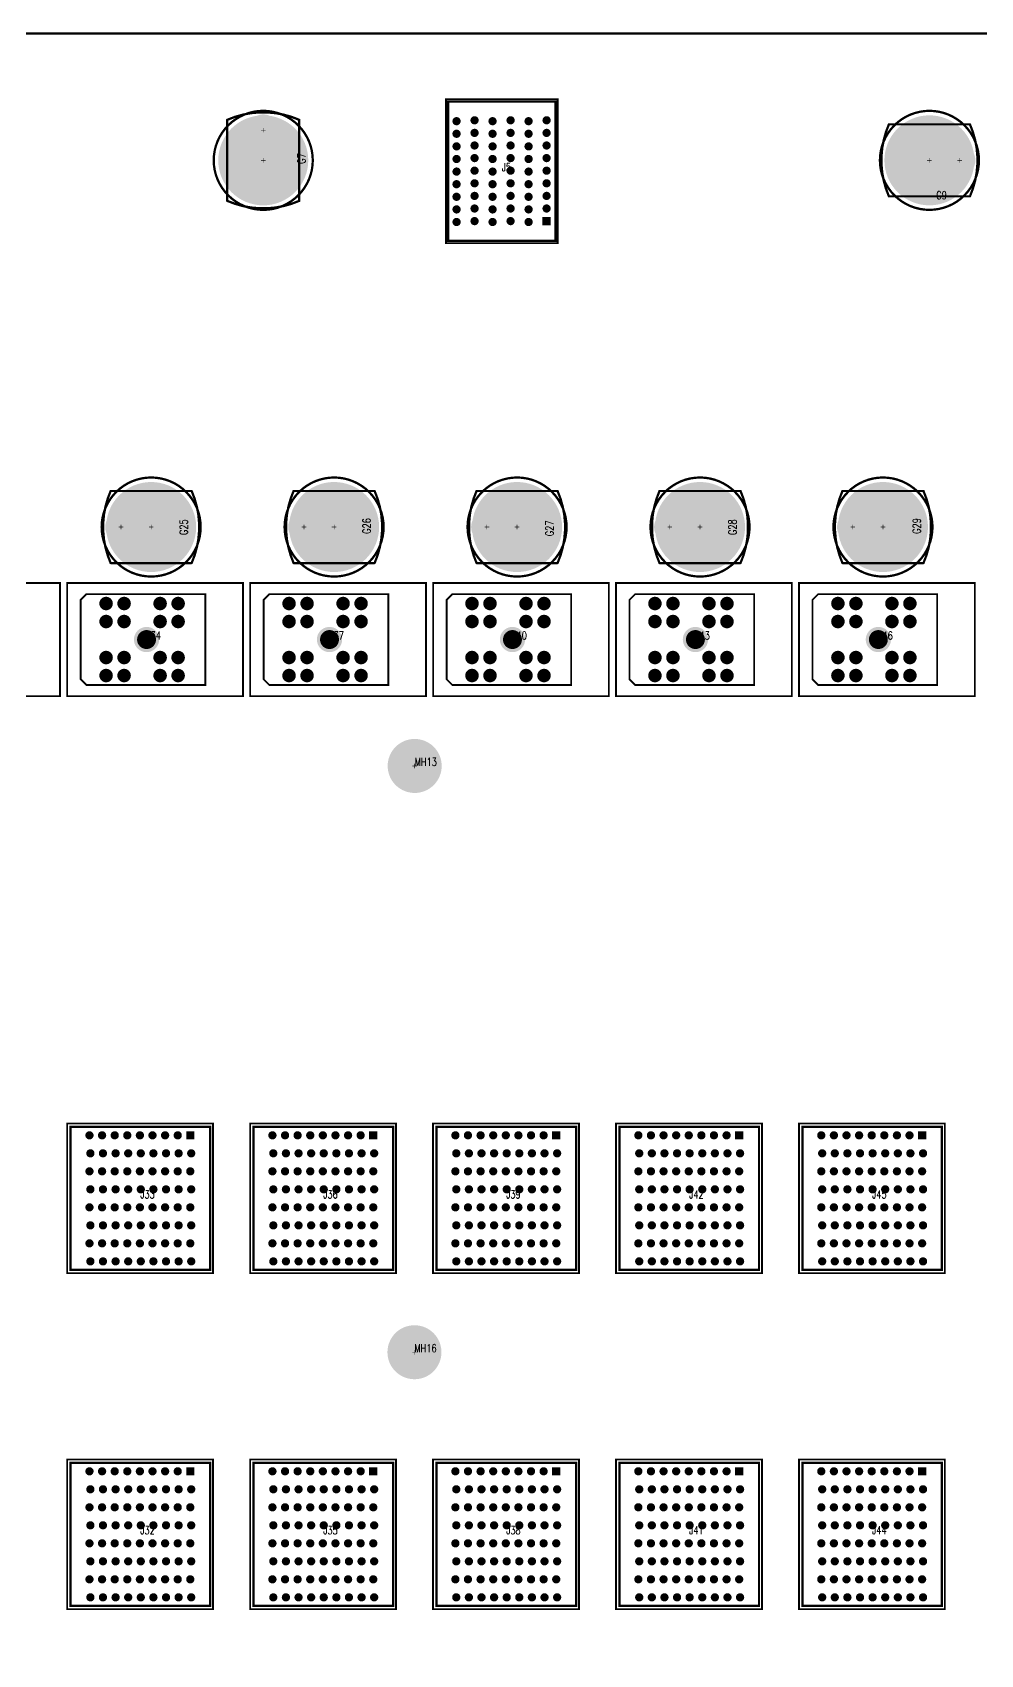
# Model space of a CAD drawing. Extents: x -132 to 432, y -117 to 280.
# Drawn here: x 173.4 to 278.7, y 99.3 to 279.5 of the extents above; entities that cross this region are included whole.
import ezdxf

# ---------------------------------------------------------------- set-up
doc = ezdxf.new("R2010")
doc.units = 0
for name, color, linetype in [('BOARD_OUTLINE_00', 2, 'CONTINUOUS'), ('DRIL_PLTE_THRU_01', 16, 'CONTINUOUS'), ('DRIL_PLTE_THRU_02', 146, 'CONTINUOUS'), ('DRIL_PLTE_THRU_03', 56, 'CONTINUOUS'), ('DRIL_PLTE_THRU_04', 216, 'CONTINUOUS'), ('DRIL_PLTE_THRU_05', 34, 'CONTINUOUS'), ('DRIL_PLTE_THRU_06', 96, 'CONTINUOUS'), ('DRIL_PLTE_THRU_07', 171, 'CONTINUOUS'), ('DRIL_PLTE_THRU_08', 176, 'CONTINUOUS'), ('DRIL_SYMBOL', 2, 'CONTINUOUS'), ('PADS_BOT', 5, 'CONTINUOUS'), ('PADS_INNER', 1, 'CONTINUOUS'), ('PADS_TOP', 1, 'CONTINUOUS'), ('PART_NAME_01', 1, 'CONTINUOUS'), ('PART_TOP_2DLINE_26', 5, 'CONTINUOUS'), ('PART_TOP_2DLINE_27', 5, 'CONTINUOUS')]:
    doc.layers.add(name, color=color, linetype=linetype)
doc.styles.add('W0$127', font='simplex', dxfattribs={"width": 0.75})

# ---------------------------------------------------------------- blocks, each defined once
blk = doc.blocks.new('BOARD_30802')
at = {"layer": 'BOARD_OUTLINE_00', "const_width": 0.254}
blk.add_lwpolyline([(0, 0), (431.8, 0), (431.8, 55.96999), (429.8, 55.96999, -1), (429.8, 62.96999), (431.8, 62.96999), (431.8, 165.94328), (429.79848, 165.94328, -1), (429.79848, 172.96638), (431.8, 172.96638), (431.8, 279.4), (419.4, 279.4), (419.40226, 279.39, -1), (412.4, 279.39), (412.4, 279.4), (299.4, 279.4), (299.4, 279.399, -1), (292.4, 279.399), (292.4, 279.4), (139.4, 279.4, -1)], format="xyb", dxfattribs=at)
blk = doc.blocks.new('SMOOTH_0$254')
at = {"const_width": 0.127}
blk.add_lwpolyline([(-0.0635, 0, 1), (0.0635, 0, 1)], format="xyb", close=True, dxfattribs=at)
blk = doc.blocks.new('PART_BODY_TOP_1')
at = {"layer": 'PART_TOP_2DLINE_26', "const_width": 0.254}
blk.add_lwpolyline([(5.5, 0, 1), (-5.5, 0, 1)], format="xyb", close=True, dxfattribs=at)
at = {"layer": 'PART_TOP_2DLINE_27', "const_width": 0.254}
blk.add_lwpolyline([(-4.5, 4), (4.5, 4, -0.208911), (4.5, -4), (-4.5, -4, -0.208911)], format="xyb", close=True, dxfattribs=at)
at = {"layer": 'PART_TOP_2DLINE_27'}
for p in [(-4.5, 4), (4.5, 4), (-4.5, -4), (4.5, -4)]:
    blk.add_blockref('SMOOTH_0$254', p, dxfattribs=at)
blk = doc.blocks.new('DRIL_SYMBOL_5$15')
at = {"layer": 'DRIL_SYMBOL', "const_width": 0.0508}
for points in [[(-0.254, 0), (0.254, 0)], [(0, -0.254), (0, 0.254)]]:
    blk.add_lwpolyline(points, dxfattribs=at)
blk = doc.blocks.new('DRIL_HOLE_5$15')
at = {"const_width": 2.575}
blk.add_lwpolyline([(-1.2875, 0, 1), (1.2875, 0, 1)], format="xyb", close=True, dxfattribs=at)
blk.add_blockref('DRIL_SYMBOL_5$15', (0, 0))
blk = doc.blocks.new('PAD_0')
at = {"const_width": 5}
blk.add_lwpolyline([(0, -2.5, 1), (0, 2.5, 1)], format="xyb", close=True, dxfattribs=at)
blk = doc.blocks.new('STK_TOP_181')
at = {"layer": 'DRIL_PLTE_THRU_01'}
blk.add_blockref('DRIL_HOLE_5$15', (0, 0), dxfattribs=at)
at = {"layer": 'DRIL_PLTE_THRU_02'}
blk.add_blockref('DRIL_HOLE_5$15', (0, 0), dxfattribs=at)
at = {"layer": 'DRIL_PLTE_THRU_03'}
blk.add_blockref('DRIL_HOLE_5$15', (0, 0), dxfattribs=at)
at = {"layer": 'DRIL_PLTE_THRU_04'}
blk.add_blockref('DRIL_HOLE_5$15', (0, 0), dxfattribs=at)
at = {"layer": 'DRIL_PLTE_THRU_05'}
blk.add_blockref('DRIL_HOLE_5$15', (0, 0), dxfattribs=at)
at = {"layer": 'DRIL_PLTE_THRU_06'}
blk.add_blockref('DRIL_HOLE_5$15', (0, 0), dxfattribs=at)
at = {"layer": 'DRIL_PLTE_THRU_07'}
blk.add_blockref('DRIL_HOLE_5$15', (0, 0), dxfattribs=at)
at = {"layer": 'DRIL_PLTE_THRU_08'}
blk.add_blockref('DRIL_HOLE_5$15', (0, 0), dxfattribs=at)
at = {"layer": 'PADS_BOT'}
blk.add_blockref('PAD_0', (0, 0), dxfattribs=at)
at = {"layer": 'PADS_INNER'}
blk.add_blockref('PAD_0', (0, 0), dxfattribs=at)
at = {"layer": 'PADS_TOP'}
blk.add_blockref('PAD_0', (0, 0), dxfattribs=at)
blk = doc.blocks.new('DRIL_SYMBOL_2$55')
at = {"layer": 'DRIL_SYMBOL', "const_width": 0.0508}
for points in [[(-0.254, 0), (0.254, 0)], [(0, -0.254), (0, 0.254)]]:
    blk.add_lwpolyline(points, dxfattribs=at)
blk = doc.blocks.new('DRIL_HOLE_2$55')
at = {"const_width": 1.275}
blk.add_lwpolyline([(-0.6375, 0, 1), (0.6375, 0, 1)], format="xyb", close=True, dxfattribs=at)
blk.add_blockref('DRIL_SYMBOL_2$55', (0, 0))
blk = doc.blocks.new('PAD_1')
at = {"const_width": 1.75}
blk.add_lwpolyline([(0, -0.875, 1), (0, 0.875, 1)], format="xyb", close=True, dxfattribs=at)
blk = doc.blocks.new('STK_TOP_182')
at = {"layer": 'DRIL_PLTE_THRU_01'}
blk.add_blockref('DRIL_HOLE_2$55', (0, 0), dxfattribs=at)
at = {"layer": 'DRIL_PLTE_THRU_02'}
blk.add_blockref('DRIL_HOLE_2$55', (0, 0), dxfattribs=at)
at = {"layer": 'DRIL_PLTE_THRU_03'}
blk.add_blockref('DRIL_HOLE_2$55', (0, 0), dxfattribs=at)
at = {"layer": 'DRIL_PLTE_THRU_04'}
blk.add_blockref('DRIL_HOLE_2$55', (0, 0), dxfattribs=at)
at = {"layer": 'DRIL_PLTE_THRU_05'}
blk.add_blockref('DRIL_HOLE_2$55', (0, 0), dxfattribs=at)
at = {"layer": 'DRIL_PLTE_THRU_06'}
blk.add_blockref('DRIL_HOLE_2$55', (0, 0), dxfattribs=at)
at = {"layer": 'DRIL_PLTE_THRU_07'}
blk.add_blockref('DRIL_HOLE_2$55', (0, 0), dxfattribs=at)
at = {"layer": 'DRIL_PLTE_THRU_08'}
blk.add_blockref('DRIL_HOLE_2$55', (0, 0), dxfattribs=at)
at = {"layer": 'PADS_BOT'}
blk.add_blockref('PAD_1', (0, 0), dxfattribs=at)
at = {"layer": 'PADS_INNER'}
blk.add_blockref('PAD_1', (0, 0), dxfattribs=at)
at = {"layer": 'PADS_TOP'}
blk.add_blockref('PAD_1', (0, 0), dxfattribs=at)
blk = doc.blocks.new('SYM_TOP_3')
for name, p in [('PART_BODY_TOP_1', (0, 0)), ('STK_TOP_181', (0, 0)), ('STK_TOP_182', (3.35, 0))]:
    blk.add_blockref(name, p)
blk = doc.blocks.new('PART_TOP_15')
blk.add_blockref('SYM_TOP_3', (0, 0))
at = {"layer": 'PART_NAME_01', "style": 'W0$127', "width": 0.75}
blk.add_text('G25', height=0.889, rotation=270, dxfattribs=at).set_placement((-4.06, 0.89))
blk = doc.blocks.new('PART_TOP_16')
blk.add_blockref('SYM_TOP_3', (0, 0))
at = {"layer": 'PART_NAME_01', "style": 'W0$127', "width": 0.75}
blk.add_text('G26', height=0.889, rotation=270, dxfattribs=at).set_placement((-4.06, 0.76))
blk = doc.blocks.new('PART_TOP_17')
blk.add_blockref('SYM_TOP_3', (0, 0))
at = {"layer": 'PART_NAME_01', "style": 'W0$127', "width": 0.75}
blk.add_text('G27', height=0.889, rotation=270, dxfattribs=at).set_placement((-4.06, 1.02))
blk = doc.blocks.new('PART_TOP_18')
blk.add_blockref('SYM_TOP_3', (0, 0))
at = {"layer": 'PART_NAME_01', "style": 'W0$127', "width": 0.75}
blk.add_text('G28', height=0.889, rotation=270, dxfattribs=at).set_placement((-4.06, 0.89))
blk = doc.blocks.new('PART_TOP_19')
blk.add_blockref('SYM_TOP_3', (0, 0))
at = {"layer": 'PART_NAME_01', "style": 'W0$127', "width": 0.75}
blk.add_text('G29', height=0.889, rotation=270, dxfattribs=at).set_placement((-4.19, 0.76))
blk = doc.blocks.new('PART_TOP_32')
blk.add_blockref('SYM_TOP_3', (0, 0))
at = {"layer": 'PART_NAME_01', "style": 'W0$127', "width": 0.75}
blk.add_text('G7', height=0.889, dxfattribs=at).set_placement((-0.381, -4.699))
blk = doc.blocks.new('PART_TOP_33')
blk.add_blockref('SYM_TOP_3', (0, 0))
at = {"layer": 'PART_NAME_01', "style": 'W0$127', "width": 0.75}
blk.add_text('G9', height=0.889, dxfattribs=at).set_placement((0.762, -4.318))
blk = doc.blocks.new('SMOOTH_0$2032')
at = {"const_width": 0.1016}
blk.add_lwpolyline([(-0.0508, 0, 1), (0.0508, 0, 1)], format="xyb", close=True, dxfattribs=at)
blk = doc.blocks.new('PART_BODY_TOP_3')
at = {"layer": 'PART_TOP_2DLINE_26', "const_width": 0.2032}
blk.add_lwpolyline([(-6.28701, 10.71), (6.28599, 10.71), (6.285992, -8.8138), (-6.287008, -8.8138)], close=True, dxfattribs=at)
at = {"layer": 'PART_TOP_2DLINE_27', "const_width": 0.2032}
blk.add_lwpolyline([(-5.05, -6.68), (-4.415, -7.315), (4.415, -7.315), (5.05, -6.68), (5.05, 6.525), (-5.05, 6.525)], close=True, dxfattribs=at)
at = {"layer": 'PART_TOP_2DLINE_26'}
for p in [(-6.28701, 10.71), (6.28599, 10.71), (-6.287008, -8.8138), (6.285992, -8.8138)]:
    blk.add_blockref('SMOOTH_0$2032', p, dxfattribs=at)
at = {"layer": 'PART_TOP_2DLINE_27'}
for p in [(-5.05, 6.525), (5.05, 6.525), (-5.05, -6.68), (5.05, -6.68), (-4.415, -7.315), (4.415, -7.315)]:
    blk.add_blockref('SMOOTH_0$2032', p, dxfattribs=at)
blk = doc.blocks.new('DRIL_SYMBOL_0$8')
at = {"layer": 'DRIL_SYMBOL', "const_width": 0.0508}
for points in [[(-0.254, 0), (0.254, 0)], [(0, -0.254), (0, 0.254)]]:
    blk.add_lwpolyline(points, dxfattribs=at)
blk = doc.blocks.new('DRIL_HOLE_0$8')
at = {"const_width": 0.4}
blk.add_lwpolyline([(-0.2, 0, 1), (0.2, 0, 1)], format="xyb", close=True, dxfattribs=at)
blk.add_blockref('DRIL_SYMBOL_0$8', (0, 0))
blk = doc.blocks.new('PAD_4')
at = {"const_width": 0.75}
blk.add_lwpolyline([(0, -0.375, 1), (0, 0.375, 1)], format="xyb", close=True, dxfattribs=at)
blk = doc.blocks.new('STK_TOP_174')
at = {"layer": 'DRIL_PLTE_THRU_01'}
blk.add_blockref('DRIL_HOLE_0$8', (0, 0), dxfattribs=at)
at = {"layer": 'DRIL_PLTE_THRU_02'}
blk.add_blockref('DRIL_HOLE_0$8', (0, 0), dxfattribs=at)
at = {"layer": 'DRIL_PLTE_THRU_03'}
blk.add_blockref('DRIL_HOLE_0$8', (0, 0), dxfattribs=at)
at = {"layer": 'DRIL_PLTE_THRU_04'}
blk.add_blockref('DRIL_HOLE_0$8', (0, 0), dxfattribs=at)
at = {"layer": 'DRIL_PLTE_THRU_05'}
blk.add_blockref('DRIL_HOLE_0$8', (0, 0), dxfattribs=at)
at = {"layer": 'DRIL_PLTE_THRU_06'}
blk.add_blockref('DRIL_HOLE_0$8', (0, 0), dxfattribs=at)
at = {"layer": 'DRIL_PLTE_THRU_07'}
blk.add_blockref('DRIL_HOLE_0$8', (0, 0), dxfattribs=at)
at = {"layer": 'DRIL_PLTE_THRU_08'}
blk.add_blockref('DRIL_HOLE_0$8', (0, 0), dxfattribs=at)
at = {"layer": 'PADS_BOT'}
blk.add_blockref('PAD_4', (0, 0), dxfattribs=at)
at = {"layer": 'PADS_INNER'}
blk.add_blockref('PAD_4', (0, 0), dxfattribs=at)
at = {"layer": 'PADS_TOP'}
blk.add_blockref('PAD_4', (0, 0), dxfattribs=at)
blk = doc.blocks.new('DRIL_SYMBOL_2$1')
at = {"layer": 'DRIL_SYMBOL', "const_width": 0.0508}
for points in [[(-0.254, 0), (0.254, 0)], [(0, -0.254), (0, 0.254)]]:
    blk.add_lwpolyline(points, dxfattribs=at)
blk = doc.blocks.new('DRIL_HOLE_2$1')
at = {"const_width": 1.05}
blk.add_lwpolyline([(-0.525, 0, 1), (0.525, 0, 1)], format="xyb", close=True, dxfattribs=at)
blk.add_blockref('DRIL_SYMBOL_2$1', (0, 0))
blk = doc.blocks.new('PAD_6')
at = {"const_width": 1.4}
blk.add_lwpolyline([(0, -0.7, 1), (0, 0.7, 1)], format="xyb", close=True, dxfattribs=at)
blk = doc.blocks.new('STK_TOP_175')
at = {"layer": 'DRIL_PLTE_THRU_01'}
blk.add_blockref('DRIL_HOLE_2$1', (0, 0), dxfattribs=at)
at = {"layer": 'DRIL_PLTE_THRU_02'}
blk.add_blockref('DRIL_HOLE_2$1', (0, 0), dxfattribs=at)
at = {"layer": 'DRIL_PLTE_THRU_03'}
blk.add_blockref('DRIL_HOLE_2$1', (0, 0), dxfattribs=at)
at = {"layer": 'DRIL_PLTE_THRU_04'}
blk.add_blockref('DRIL_HOLE_2$1', (0, 0), dxfattribs=at)
at = {"layer": 'DRIL_PLTE_THRU_05'}
blk.add_blockref('DRIL_HOLE_2$1', (0, 0), dxfattribs=at)
at = {"layer": 'DRIL_PLTE_THRU_06'}
blk.add_blockref('DRIL_HOLE_2$1', (0, 0), dxfattribs=at)
at = {"layer": 'DRIL_PLTE_THRU_07'}
blk.add_blockref('DRIL_HOLE_2$1', (0, 0), dxfattribs=at)
at = {"layer": 'DRIL_PLTE_THRU_08'}
blk.add_blockref('DRIL_HOLE_2$1', (0, 0), dxfattribs=at)
at = {"layer": 'PADS_BOT'}
blk.add_blockref('PAD_6', (0, 0), dxfattribs=at)
at = {"layer": 'PADS_INNER'}
blk.add_blockref('PAD_6', (0, 0), dxfattribs=at)
at = {"layer": 'PADS_TOP'}
blk.add_blockref('PAD_6', (0, 0), dxfattribs=at)
blk = doc.blocks.new('SYM_TOP_5')
for name, p in [('PART_BODY_TOP_3', (0, 0)), ('STK_TOP_174', (-4.001008, 3.5052)), ('STK_TOP_174', (-2.001012, 3.5052)), ('STK_TOP_174', (1.99898, 3.5052)), ('STK_TOP_174', (3.998976, 3.5052)), ('STK_TOP_174', (-4.001008, 1.505204)), ('STK_TOP_174', (-2.001012, 1.505204)), ('STK_TOP_174', (1.99898, 1.505204)), ('STK_TOP_174', (3.998976, 1.505204)), ('STK_TOP_175', (0, 0)), ('STK_TOP_174', (-4.001008, -2.494788)), ('STK_TOP_174', (-2.001012, -2.494788)), ('STK_TOP_174', (1.99898, -2.494788)), ('STK_TOP_174', (3.998976, -2.494788)), ('STK_TOP_174', (-4.001008, -4.494784)), ('STK_TOP_174', (-2.001012, -4.494784)), ('STK_TOP_174', (1.99898, -4.494784)), ('STK_TOP_174', (3.998976, -4.494784))]:
    blk.add_blockref(name, p)
blk = doc.blocks.new('PART_TOP_42')
blk.add_blockref('SYM_TOP_5', (0, 0))
at = {"layer": 'PART_NAME_01', "style": 'W0$127', "width": 0.75}
blk.add_text('J31', height=0.889, rotation=90, dxfattribs=at).set_placement((0, 0))
blk = doc.blocks.new('PART_TOP_43')
blk.add_blockref('SYM_TOP_5', (0, 0))
at = {"layer": 'PART_NAME_01', "style": 'W0$127', "width": 0.75}
blk.add_text('J34', height=0.889, rotation=90, dxfattribs=at).set_placement((0, 0))
blk = doc.blocks.new('PART_TOP_44')
blk.add_blockref('SYM_TOP_5', (0, 0))
at = {"layer": 'PART_NAME_01', "style": 'W0$127', "width": 0.75}
blk.add_text('J37', height=0.889, rotation=90, dxfattribs=at).set_placement((0, 0))
blk = doc.blocks.new('PART_TOP_45')
blk.add_blockref('SYM_TOP_5', (0, 0))
at = {"layer": 'PART_NAME_01', "style": 'W0$127', "width": 0.75}
blk.add_text('J40', height=0.889, rotation=90, dxfattribs=at).set_placement((0, 0))
blk = doc.blocks.new('PART_TOP_46')
blk.add_blockref('SYM_TOP_5', (0, 0))
at = {"layer": 'PART_NAME_01', "style": 'W0$127', "width": 0.75}
blk.add_text('J43', height=0.889, rotation=90, dxfattribs=at).set_placement((0, 0))
blk = doc.blocks.new('PART_TOP_47')
blk.add_blockref('SYM_TOP_5', (0, 0))
at = {"layer": 'PART_NAME_01', "style": 'W0$127', "width": 0.75}
blk.add_text('J46', height=0.889, rotation=90, dxfattribs=at).set_placement((0, 0))
blk = doc.blocks.new('PART_BODY_TOP_8')
at = {"layer": 'PART_TOP_2DLINE_26', "const_width": 0.203}
blk.add_lwpolyline([(-6.2, 8), (6.2, 8), (6.2, -8), (-6.2, -8)], close=True, dxfattribs=at)
at = {"layer": 'PART_TOP_2DLINE_27', "const_width": 0.254}
blk.add_lwpolyline([(-5.95, -7.75), (5.95, -7.75), (5.95, 7.75), (-5.95, 7.75)], close=True, dxfattribs=at)
at = {"layer": 'PART_TOP_2DLINE_26'}
for p in [(-6.2, 8), (6.2, 8), (-6.2, -8), (6.2, -8)]:
    blk.add_blockref('SMOOTH_0$2032', p, dxfattribs=at)
at = {"layer": 'PART_TOP_2DLINE_27'}
for p in [(-5.95, 7.75), (5.95, 7.75), (-5.95, -7.75), (5.95, -7.75)]:
    blk.add_blockref('SMOOTH_0$254', p, dxfattribs=at)
blk = doc.blocks.new('DRIL_SYMBOL_0$59944')
at = {"layer": 'DRIL_SYMBOL', "const_width": 0.0508}
for points in [[(-0.254, 0), (0.254, 0)], [(0, -0.254), (0, 0.254)]]:
    blk.add_lwpolyline(points, dxfattribs=at)
blk = doc.blocks.new('DRIL_HOLE_0$59944')
at = {"const_width": 0.29972}
blk.add_lwpolyline([(-0.14986, 0, 1), (0.14986, 0, 1)], format="xyb", close=True, dxfattribs=at)
blk.add_blockref('DRIL_SYMBOL_0$59944', (0, 0))
blk = doc.blocks.new('PAD_8')
at = {"const_width": 0.4572}
blk.add_lwpolyline([(0, -0.2286, 1), (0, 0.2286, 1)], format="xyb", close=True, dxfattribs=at)
blk = doc.blocks.new('STK_TOP_169')
at = {"layer": 'DRIL_PLTE_THRU_01'}
blk.add_blockref('DRIL_HOLE_0$59944', (0, 0), dxfattribs=at)
at = {"layer": 'DRIL_PLTE_THRU_02'}
blk.add_blockref('DRIL_HOLE_0$59944', (0, 0), dxfattribs=at)
at = {"layer": 'DRIL_PLTE_THRU_03'}
blk.add_blockref('DRIL_HOLE_0$59944', (0, 0), dxfattribs=at)
at = {"layer": 'DRIL_PLTE_THRU_04'}
blk.add_blockref('DRIL_HOLE_0$59944', (0, 0), dxfattribs=at)
at = {"layer": 'DRIL_PLTE_THRU_05'}
blk.add_blockref('DRIL_HOLE_0$59944', (0, 0), dxfattribs=at)
at = {"layer": 'DRIL_PLTE_THRU_06'}
blk.add_blockref('DRIL_HOLE_0$59944', (0, 0), dxfattribs=at)
at = {"layer": 'DRIL_PLTE_THRU_07'}
blk.add_blockref('DRIL_HOLE_0$59944', (0, 0), dxfattribs=at)
at = {"layer": 'DRIL_PLTE_THRU_08'}
blk.add_blockref('DRIL_HOLE_0$59944', (0, 0), dxfattribs=at)
at = {"layer": 'PADS_BOT'}
blk.add_blockref('PAD_8', (0, 0), dxfattribs=at)
at = {"layer": 'PADS_INNER'}
blk.add_blockref('PAD_8', (0, 0), dxfattribs=at)
at = {"layer": 'PADS_TOP'}
blk.add_blockref('PAD_8', (0, 0), dxfattribs=at)
blk = doc.blocks.new('PAD_10')
at = {"const_width": 0.9144}
blk.add_lwpolyline([(-0.4572, 0), (0.4572, 0)], dxfattribs=at)
blk = doc.blocks.new('STK_TOP_172')
at = {"layer": 'DRIL_PLTE_THRU_01'}
blk.add_blockref('DRIL_HOLE_0$59944', (0, 0), dxfattribs=at)
at = {"layer": 'DRIL_PLTE_THRU_02'}
blk.add_blockref('DRIL_HOLE_0$59944', (0, 0), dxfattribs=at)
at = {"layer": 'DRIL_PLTE_THRU_03'}
blk.add_blockref('DRIL_HOLE_0$59944', (0, 0), dxfattribs=at)
at = {"layer": 'DRIL_PLTE_THRU_04'}
blk.add_blockref('DRIL_HOLE_0$59944', (0, 0), dxfattribs=at)
at = {"layer": 'DRIL_PLTE_THRU_05'}
blk.add_blockref('DRIL_HOLE_0$59944', (0, 0), dxfattribs=at)
at = {"layer": 'DRIL_PLTE_THRU_06'}
blk.add_blockref('DRIL_HOLE_0$59944', (0, 0), dxfattribs=at)
at = {"layer": 'DRIL_PLTE_THRU_07'}
blk.add_blockref('DRIL_HOLE_0$59944', (0, 0), dxfattribs=at)
at = {"layer": 'DRIL_PLTE_THRU_08'}
blk.add_blockref('DRIL_HOLE_0$59944', (0, 0), dxfattribs=at)
at = {"layer": 'PADS_BOT'}
blk.add_blockref('PAD_8', (0, 0), dxfattribs=at)
at = {"layer": 'PADS_INNER'}
blk.add_blockref('PAD_8', (0, 0), dxfattribs=at)
at = {"layer": 'PADS_TOP'}
blk.add_blockref('PAD_10', (0, 0), dxfattribs=at)
blk = doc.blocks.new('SYM_TOP_10')
for name, p in [('PART_BODY_TOP_8', (0, 0)), ('STK_TOP_169', (-5.0292, 5.55)), ('STK_TOP_169', (-3.029204, 5.65)), ('STK_TOP_169', (-1.029208, 5.55)), ('STK_TOP_169', (0.970788, 5.65)), ('STK_TOP_169', (2.970784, 5.55)), ('STK_TOP_169', (4.97078, 5.65)), ('STK_TOP_169', (-5.0292, 4.15)), ('STK_TOP_169', (-3.029204, 4.25)), ('STK_TOP_169', (-1.029208, 4.15)), ('STK_TOP_169', (0.970788, 4.25)), ('STK_TOP_169', (2.970784, 4.15)), ('STK_TOP_169', (4.97078, 4.25)), ('STK_TOP_169', (-5.0292, 2.75)), ('STK_TOP_169', (-5.0292, 1.35)), ('STK_TOP_169', (-3.029204, 2.85)), ('STK_TOP_169', (-3.029204, 1.45)), ('STK_TOP_169', (-1.029208, 2.75)), ('STK_TOP_169', (-1.029208, 1.35)), ('STK_TOP_169', (0.970788, 2.85)), ('STK_TOP_169', (0.970788, 1.45)), ('STK_TOP_169', (2.970784, 2.75)), ('STK_TOP_169', (2.970784, 1.35)), ('STK_TOP_169', (4.97078, 2.85)), ('STK_TOP_169', (4.97078, 1.45)), ('STK_TOP_169', (-5.0292, -0.05)), ('STK_TOP_169', (-3.029204, 0.05)), ('STK_TOP_169', (-1.029208, -0.05)), ('STK_TOP_169', (0.970788, 0.05)), ('STK_TOP_169', (2.970784, -0.05)), ('STK_TOP_169', (4.97078, 0.05)), ('STK_TOP_169', (-5.0292, -1.45)), ('STK_TOP_169', (-3.029204, -1.35)), ('STK_TOP_169', (-1.029208, -1.45)), ('STK_TOP_169', (0.970788, -1.35)), ('STK_TOP_169', (2.970784, -1.45)), ('STK_TOP_169', (4.97078, -1.35)), ('STK_TOP_169', (-5.0292, -2.85)), ('STK_TOP_169', (-3.029204, -2.75)), ('STK_TOP_169', (-1.029208, -2.85)), ('STK_TOP_169', (0.970788, -2.75)), ('STK_TOP_169', (2.970784, -2.85)), ('STK_TOP_169', (4.97078, -2.75)), ('STK_TOP_169', (-5.0292, -4.25)), ('STK_TOP_169', (-5.0292, -5.65)), ('STK_TOP_169', (-3.029204, -4.15)), ('STK_TOP_169', (-3.029204, -5.55)), ('STK_TOP_169', (-1.029208, -4.25)), ('STK_TOP_169', (-1.029208, -5.65)), ('STK_TOP_169', (0.970788, -4.15)), ('STK_TOP_169', (0.970788, -5.55)), ('STK_TOP_169', (2.970784, -4.25)), ('STK_TOP_169', (2.970784, -5.65)), ('STK_TOP_172', (4.97078, -5.55)), ('STK_TOP_169', (4.97078, -4.15))]:
    blk.add_blockref(name, p)
blk = doc.blocks.new('PART_TOP_52')
blk.add_blockref('SYM_TOP_10', (0, 0))
at = {"layer": 'PART_NAME_01', "style": 'W0$127', "width": 0.75}
blk.add_text('J5', height=0.889, dxfattribs=at).set_placement((0, 0))
blk = doc.blocks.new('PART_BODY_TOP_12')
at = {"layer": 'PART_TOP_2DLINE_26', "const_width": 0.2032}
blk.add_lwpolyline([(-8.3058, 8.128), (8.3058, 8.128), (8.3058, -8.0772), (-8.3058, -8.0772)], close=True, dxfattribs=at)
at = {"layer": 'PART_TOP_2DLINE_27', "const_width": 0.254}
blk.add_lwpolyline([(-7.95, -7.75), (7.95, -7.75), (7.95, 7.75), (-7.95, 7.75)], close=True, dxfattribs=at)
at = {"layer": 'PART_TOP_2DLINE_26'}
for p in [(-8.3058, 8.128), (8.3058, 8.128), (-8.3058, -8.0772), (8.3058, -8.0772)]:
    blk.add_blockref('SMOOTH_0$2032', p, dxfattribs=at)
at = {"layer": 'PART_TOP_2DLINE_27'}
for p in [(-7.95, 7.75), (7.95, 7.75), (-7.95, -7.75), (7.95, -7.75)]:
    blk.add_blockref('SMOOTH_0$254', p, dxfattribs=at)
blk = doc.blocks.new('SYM_TOP_14')
for name, p in [('PART_BODY_TOP_12', (0, 0)), ('STK_TOP_169', (-7, 5.55)), ('STK_TOP_169', (-5, 5.65)), ('STK_TOP_169', (-3, 5.55)), ('STK_TOP_169', (-1, 5.65)), ('STK_TOP_169', (1, 5.55)), ('STK_TOP_169', (3, 5.65)), ('STK_TOP_169', (5, 5.55)), ('STK_TOP_169', (7, 5.65)), ('STK_TOP_169', (-7, 4.15)), ('STK_TOP_169', (-5, 4.25)), ('STK_TOP_169', (-3, 4.15)), ('STK_TOP_169', (-1, 4.25)), ('STK_TOP_169', (1, 4.15)), ('STK_TOP_169', (3, 4.25)), ('STK_TOP_169', (5, 4.15)), ('STK_TOP_169', (7, 4.25)), ('STK_TOP_169', (-7, 2.75)), ('STK_TOP_169', (-7, 1.35)), ('STK_TOP_169', (-5, 2.85)), ('STK_TOP_169', (-5, 1.45)), ('STK_TOP_169', (-3, 2.75)), ('STK_TOP_169', (-3, 1.35)), ('STK_TOP_169', (-1, 2.85)), ('STK_TOP_169', (-1, 1.45)), ('STK_TOP_169', (1, 2.75)), ('STK_TOP_169', (1, 1.35)), ('STK_TOP_169', (3, 2.85)), ('STK_TOP_169', (3, 1.45)), ('STK_TOP_169', (5, 2.75)), ('STK_TOP_169', (5, 1.35)), ('STK_TOP_169', (7, 2.85)), ('STK_TOP_169', (7, 1.45)), ('STK_TOP_169', (-7, -0.05)), ('STK_TOP_169', (-5, 0.05)), ('STK_TOP_169', (-3, -0.05)), ('STK_TOP_169', (-1, 0.05)), ('STK_TOP_169', (1, -0.05)), ('STK_TOP_169', (3, 0.05)), ('STK_TOP_169', (5, -0.05)), ('STK_TOP_169', (7, 0.05)), ('STK_TOP_169', (-7, -1.45)), ('STK_TOP_169', (-5, -1.35)), ('STK_TOP_169', (-3, -1.45)), ('STK_TOP_169', (-1, -1.35)), ('STK_TOP_169', (1, -1.45)), ('STK_TOP_169', (3, -1.35)), ('STK_TOP_169', (5, -1.45)), ('STK_TOP_169', (7, -1.35)), ('STK_TOP_169', (-7, -2.85)), ('STK_TOP_169', (-5, -2.75)), ('STK_TOP_169', (-3, -2.85)), ('STK_TOP_169', (-1, -2.75)), ('STK_TOP_169', (1, -2.85)), ('STK_TOP_169', (3, -2.75)), ('STK_TOP_169', (5, -2.85)), ('STK_TOP_169', (7, -2.75)), ('STK_TOP_169', (-7, -4.25)), ('STK_TOP_169', (-7, -5.65)), ('STK_TOP_169', (-5, -4.15)), ('STK_TOP_169', (-5, -5.55)), ('STK_TOP_169', (-3, -4.25)), ('STK_TOP_169', (-3, -5.65)), ('STK_TOP_169', (-1, -4.15)), ('STK_TOP_169', (-1, -5.55)), ('STK_TOP_169', (1, -4.25)), ('STK_TOP_169', (1, -5.65)), ('STK_TOP_169', (3, -4.15)), ('STK_TOP_169', (3, -5.55)), ('STK_TOP_169', (5, -4.25)), ('STK_TOP_169', (5, -5.65)), ('STK_TOP_172', (7, -5.55)), ('STK_TOP_169', (7, -4.15))]:
    blk.add_blockref(name, p)
blk = doc.blocks.new('PART_TOP_83')
blk.add_blockref('SYM_TOP_14', (0, 0))
at = {"layer": 'PART_NAME_01', "style": 'W0$127', "width": 0.75}
blk.add_text('J32', height=0.889, rotation=270, dxfattribs=at).set_placement((0, 0))
blk = doc.blocks.new('PART_TOP_84')
blk.add_blockref('SYM_TOP_14', (0, 0))
at = {"layer": 'PART_NAME_01', "style": 'W0$127', "width": 0.75}
blk.add_text('J33', height=0.889, rotation=270, dxfattribs=at).set_placement((0, 0))
blk = doc.blocks.new('PART_TOP_85')
blk.add_blockref('SYM_TOP_14', (0, 0))
at = {"layer": 'PART_NAME_01', "style": 'W0$127', "width": 0.75}
blk.add_text('J35', height=0.889, rotation=270, dxfattribs=at).set_placement((0, 0))
blk = doc.blocks.new('PART_TOP_86')
blk.add_blockref('SYM_TOP_14', (0, 0))
at = {"layer": 'PART_NAME_01', "style": 'W0$127', "width": 0.75}
blk.add_text('J36', height=0.889, rotation=270, dxfattribs=at).set_placement((0, 0))
blk = doc.blocks.new('PART_TOP_87')
blk.add_blockref('SYM_TOP_14', (0, 0))
at = {"layer": 'PART_NAME_01', "style": 'W0$127', "width": 0.75}
blk.add_text('J38', height=0.889, rotation=270, dxfattribs=at).set_placement((0, 0))
blk = doc.blocks.new('PART_TOP_88')
blk.add_blockref('SYM_TOP_14', (0, 0))
at = {"layer": 'PART_NAME_01', "style": 'W0$127', "width": 0.75}
blk.add_text('J39', height=0.889, rotation=270, dxfattribs=at).set_placement((0, 0))
blk = doc.blocks.new('PART_TOP_89')
blk.add_blockref('SYM_TOP_14', (0, 0))
at = {"layer": 'PART_NAME_01', "style": 'W0$127', "width": 0.75}
blk.add_text('J41', height=0.889, rotation=270, dxfattribs=at).set_placement((0, 0))
blk = doc.blocks.new('PART_TOP_90')
blk.add_blockref('SYM_TOP_14', (0, 0))
at = {"layer": 'PART_NAME_01', "style": 'W0$127', "width": 0.75}
blk.add_text('J42', height=0.889, rotation=270, dxfattribs=at).set_placement((0, 0))
blk = doc.blocks.new('PART_TOP_91')
blk.add_blockref('SYM_TOP_14', (0, 0))
at = {"layer": 'PART_NAME_01', "style": 'W0$127', "width": 0.75}
blk.add_text('J44', height=0.889, rotation=270, dxfattribs=at).set_placement((0, 0))
blk = doc.blocks.new('PART_TOP_92')
blk.add_blockref('SYM_TOP_14', (0, 0))
at = {"layer": 'PART_NAME_01', "style": 'W0$127', "width": 0.75}
blk.add_text('J45', height=0.889, rotation=270, dxfattribs=at).set_placement((0, 0))
blk = doc.blocks.new('DRIL_SYMBOL_3$5')
at = {"layer": 'DRIL_SYMBOL', "const_width": 0.0508}
for points in [[(-0.254, 0), (0.254, 0)], [(0, -0.254), (0, 0.254)]]:
    blk.add_lwpolyline(points, dxfattribs=at)
blk = doc.blocks.new('DRIL_HOLE_3$5')
at = {"const_width": 1.75}
blk.add_lwpolyline([(-0.875, 0, 1), (0.875, 0, 1)], format="xyb", close=True, dxfattribs=at)
blk.add_blockref('DRIL_SYMBOL_3$5', (0, 0))
blk = doc.blocks.new('PAD_26')
at = {"const_width": 3}
blk.add_lwpolyline([(0, -1.5, 1), (0, 1.5, 1)], format="xyb", close=True, dxfattribs=at)
blk = doc.blocks.new('STK_TOP_206')
at = {"layer": 'DRIL_PLTE_THRU_01'}
blk.add_blockref('DRIL_HOLE_3$5', (0, 0), dxfattribs=at)
at = {"layer": 'DRIL_PLTE_THRU_02'}
blk.add_blockref('DRIL_HOLE_3$5', (0, 0), dxfattribs=at)
at = {"layer": 'DRIL_PLTE_THRU_03'}
blk.add_blockref('DRIL_HOLE_3$5', (0, 0), dxfattribs=at)
at = {"layer": 'DRIL_PLTE_THRU_04'}
blk.add_blockref('DRIL_HOLE_3$5', (0, 0), dxfattribs=at)
at = {"layer": 'DRIL_PLTE_THRU_05'}
blk.add_blockref('DRIL_HOLE_3$5', (0, 0), dxfattribs=at)
at = {"layer": 'DRIL_PLTE_THRU_06'}
blk.add_blockref('DRIL_HOLE_3$5', (0, 0), dxfattribs=at)
at = {"layer": 'DRIL_PLTE_THRU_07'}
blk.add_blockref('DRIL_HOLE_3$5', (0, 0), dxfattribs=at)
at = {"layer": 'DRIL_PLTE_THRU_08'}
blk.add_blockref('DRIL_HOLE_3$5', (0, 0), dxfattribs=at)
at = {"layer": 'PADS_BOT'}
blk.add_blockref('PAD_26', (0, 0), dxfattribs=at)
at = {"layer": 'PADS_INNER'}
blk.add_blockref('PAD_26', (0, 0), dxfattribs=at)
at = {"layer": 'PADS_TOP'}
blk.add_blockref('PAD_26', (0, 0), dxfattribs=at)
blk = doc.blocks.new('SYM_TOP_19')
blk.add_blockref('STK_TOP_206', (0, 0))
blk = doc.blocks.new('PART_TOP_363')
blk.add_blockref('SYM_TOP_19', (0, 0))
at = {"layer": 'PART_NAME_01', "style": 'W0$127', "width": 0.75}
blk.add_text('MH16', height=0.889, dxfattribs=at).set_placement((0, 0))
blk = doc.blocks.new('PART_TOP_365')
blk.add_blockref('SYM_TOP_19', (0, 0))
at = {"layer": 'PART_NAME_01', "style": 'W0$127', "width": 0.75}
blk.add_text('MH13', height=0.889, dxfattribs=at).set_placement((0, 0))

msp = doc.modelspace()

# ---------------------------------------------------------------- block references
for name, p in [('BOARD_30802', (0, 0)), ('PART_TOP_52', (225.57, 264.12)), ('PART_TOP_33', (273.06, 265.32)), ('PART_TOP_365', (215.88984, 198.05)), ('PART_TOP_363', (215.86444, 132.92582))]:
    msp.add_blockref(name, p)
for name, p, rotation in [('PART_TOP_32', (199.07, 265.32), 90), ('PART_TOP_15', (186.62, 224.59), 180), ('PART_TOP_16', (206.94, 224.59), 180), ('PART_TOP_17', (227.26, 224.59), 180), ('PART_TOP_18', (247.58, 224.59), 180), ('PART_TOP_19', (267.9, 224.59), 180), ('PART_TOP_42', (165.79, 212.09), 270), ('PART_TOP_43', (186.11, 212.09), 270), ('PART_TOP_44', (206.43, 212.09), 270), ('PART_TOP_45', (226.75, 212.09), 270), ('PART_TOP_46', (247.07, 212.09), 270), ('PART_TOP_47', (267.39, 212.09), 270), ('PART_TOP_84', (185.42, 150.02), 90), ('PART_TOP_86', (205.74, 150.02), 90), ('PART_TOP_88', (226.06, 150.02), 90), ('PART_TOP_90', (246.38, 150.02), 90), ('PART_TOP_92', (266.7, 150.02), 90), ('PART_TOP_83', (185.42, 112.7), 90), ('PART_TOP_85', (205.74, 112.7), 90), ('PART_TOP_87', (226.06, 112.7), 90), ('PART_TOP_89', (246.38, 112.7), 90), ('PART_TOP_91', (266.7, 112.7), 90)]:
    msp.add_blockref(name, p, dxfattribs=dict(rotation=rotation))

doc.saveas('drawing.dxf')
